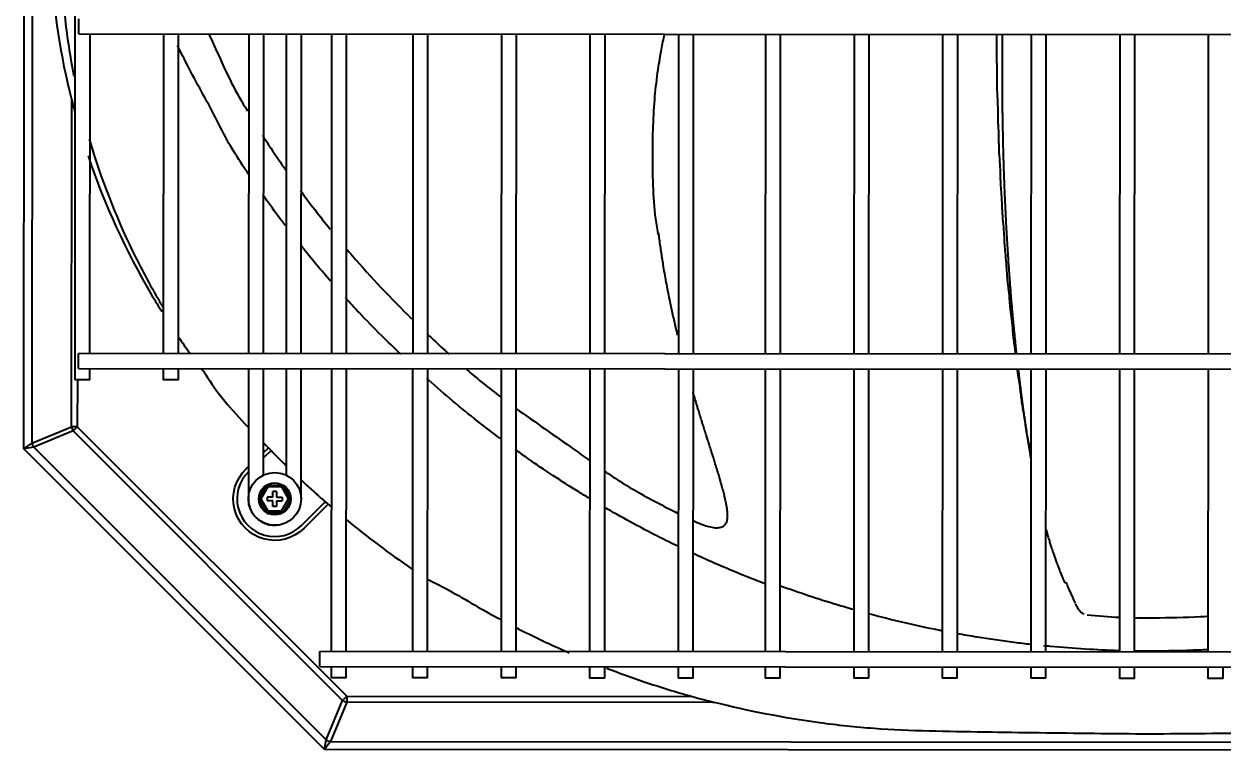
# Model space of a CAD drawing. Extents: x 58467 to 79089, y -33726 to -17391.
# Drawn here: x 72277.73 to 72309.54, y -21002.6 to -20983.28 of the extents above; entities that cross this region are included whole.
import ezdxf

# ---------------------------------------------------------------- set-up
doc = ezdxf.new("R2010")
doc.units = 0
doc.header["$LTSCALE"] = 100
doc.layers.add('+ENTE-ST-DOSEME USTU KONDDRENAJ', color=110, linetype='DOSEMEUSTUKONDENSDRENAJ_LINE', lineweight=40)
doc.linetypes.add('DOSEMEUSTUKONDENSDRENAJ_LINE', pattern='A,300,-40,["CD",Standard,S=15,R=0,X=-35,Y=-7.5],0', length=340)

# ---------------------------------------------------------------- blocks, each defined once
blk = doc.blocks.new('FUAYE KLİMA SANT')
at = {"color": 3}
for p, q in [((54065.067, -33695.631, 1.271), (54065.097, -33646.576, 1.271)), ((54065.309, -33646.664, 1.271), (54065.279, -33695.479, 1.271)), ((54066.441, -33648.408, 1.271), (54066.413, -33693.801, 1.271)), ((54066.519, -33684.423, 1.271), (54066.519, -33684.223, 1.271)), ((54066.519, -33684.622, 1.271), (54066.519, -33684.423, 1.271)), ((54066.519, -33684.622, 1.271), (54184.882, -33684.695, 1.271)), ((54066.814, -33693.101, 1.271), (54066.819, -33684.623, 1.271)), ((54068.769, -33684.624, 1.271), (54068.763, -33693.102, 1.271)), ((54069.163, -33693.103, 1.271), (54069.169, -33684.624, 1.271)), ((54071.028, -33684.625, 1.271), (54071.023, -33693.103, 1.271)), ((54071.422, -33693.104, 1.271), (54071.428, -33684.625, 1.271)), ((54072.027, -33684.626, 1.271), (54072.022, -33693.105, 1.271)), ((54072.422, -33693.105, 1.271), (54072.427, -33684.626, 1.271)), ((54073.227, -33684.626, 1.271), (54073.222, -33693.105, 1.271)), ((54073.622, -33693.105, 1.271), (54073.627, -33684.626, 1.271)), ((54075.384, -33684.627, 1.271), (54075.379, -33693.106, 1.271)), ((54075.779, -33693.106, 1.271), (54075.784, -33684.628, 1.271)), ((54077.733, -33684.629, 1.271), (54077.728, -33693.107, 1.271)), ((54078.128, -33693.108, 1.271), (54078.133, -33684.629, 1.271)), ((54080.083, -33684.63, 1.271), (54080.078, -33693.109, 1.271)), ((54080.478, -33693.109, 1.271), (54080.483, -33684.631, 1.271)), ((54082.433, -33684.632, 1.271), (54082.428, -33693.11, 1.271)), ((54082.827, -33693.111, 1.271), (54082.833, -33684.632, 1.271)), ((54084.739, -33684.633, 1.271), (54084.734, -33693.112, 1.271)), ((54085.134, -33693.112, 1.271), (54085.139, -33684.633, 1.271)), ((54087.089, -33684.635, 1.271), (54087.084, -33693.113, 1.271)), ((54087.484, -33693.113, 1.271), (54087.489, -33684.635, 1.271)), ((54089.439, -33684.636, 1.271), (54089.433, -33693.115, 1.271)), ((54089.833, -33693.115, 1.271), (54089.839, -33684.636, 1.271)), ((54091.788, -33684.637, 1.271), (54091.783, -33693.116, 1.271)), ((54092.183, -33693.116, 1.271), (54092.188, -33684.638, 1.271)), ((54094.138, -33684.639, 1.271), (54094.133, -33693.117, 1.271)), ((54094.533, -33693.118, 1.271), (54094.538, -33684.639, 1.271)), ((54096.487, -33684.64, 1.271), (54096.482, -33693.119, 1.271)), ((54066.327, -33695.046, 1.271), (54066.332, -33686.366, 1.271)), ((54075.779, -33692.618, 1.271), (54075.801, -33692.604, 1.271)), ((54066.513, -33693.301, 1.271), (54066.514, -33693.101, 1.271)), ((54184.876, -33693.173, 1.271), (54066.514, -33693.101, 1.271)), ((54066.513, -33693.501, 1.271), (54066.513, -33693.301, 1.271)), ((54066.513, -33693.501, 1.271), (54184.876, -33693.573, 1.271)), ((54066.813, -33693.801, 1.271), (54066.813, -33693.501, 1.271)), ((54068.763, -33693.502, 1.271), (54068.763, -33693.802, 1.271)), ((54069.163, -33693.803, 1.271), (54069.163, -33693.503, 1.271)), ((54071.022, -33693.503, 1.271), (54071.022, -33694.638, 1.271)), ((54071.422, -33694.638, 1.271), (54071.422, -33693.504, 1.271)), ((54072.022, -33693.504, 1.271), (54072.02, -33695.875, 1.271)), ((54072.42, -33695.876, 1.271), (54072.422, -33693.505, 1.271)), ((54073.222, -33693.505, 1.271), (54073.217, -33701.01, 1.271)), ((54073.617, -33701.01, 1.271), (54073.622, -33693.505, 1.271)), ((54075.378, -33693.506, 1.271), (54075.374, -33701.011, 1.271)), ((54075.774, -33701.011, 1.271), (54075.778, -33693.506, 1.271)), ((54077.728, -33693.507, 1.271), (54077.723, -33701.012, 1.271)), ((54078.123, -33701.013, 1.271), (54078.128, -33693.508, 1.271)), ((54080.078, -33693.509, 1.271), (54080.073, -33701.014, 1.271)), ((54080.473, -33701.014, 1.271), (54080.478, -33693.509, 1.271)), ((54082.427, -33693.51, 1.271), (54082.423, -33701.015, 1.271)), ((54082.823, -33701.016, 1.271), (54082.827, -33693.511, 1.271)), ((54084.734, -33693.512, 1.271), (54084.729, -33701.017, 1.271)), ((54085.129, -33701.017, 1.271), (54085.134, -33693.512, 1.271)), ((54087.084, -33693.513, 1.271), (54087.079, -33701.018, 1.271)), ((54087.479, -33701.018, 1.271), (54087.483, -33693.513, 1.271)), ((54089.433, -33693.515, 1.271), (54089.429, -33701.02, 1.271)), ((54089.829, -33701.02, 1.271), (54089.833, -33693.515, 1.271)), ((54091.783, -33693.516, 1.271), (54091.778, -33701.021, 1.271)), ((54092.178, -33701.021, 1.271), (54092.183, -33693.516, 1.271)), ((54094.132, -33693.517, 1.271), (54094.128, -33701.022, 1.271)), ((54094.528, -33701.023, 1.271), (54094.532, -33693.518, 1.271)), ((54096.482, -33693.519, 1.271), (54096.478, -33701.024, 1.271)), ((54066.813, -33693.801, 1.271), (54066.413, -33693.801, 1.271)), ((54066.483, -33693.801, 1.271), (54066.482, -33695.046, 1.271)), ((54069.163, -33693.803, 1.271), (54068.763, -33693.802, 1.271)), ((54071.022, -33694.638, 1.271), (54071.021, -33694.921, 1.271)), ((54071.421, -33694.921, 1.271), (54071.422, -33694.638, 1.271)), ((54065.279, -33695.479, 1.271), (54066.327, -33695.046, 1.271)), ((54066.482, -33695.046, 1.271), (54066.327, -33695.046, 1.271)), ((54066.482, -33695.046, 1.271), (54066.372, -33695.156, 1.271)), ((54066.482, -33695.046, 1.271), (54073.63, -33702.199, 1.271)), ((54071.021, -33694.921, 1.271), (54071.021, -33695.286, 1.271)), ((54071.021, -33694.921, 1.271), (54071.021, -33694.921, 1.271)), ((54071.421, -33695.287, 1.271), (54071.421, -33694.921, 1.271)), ((54066.372, -33695.156, 1.271), (54065.324, -33695.589, 1.271)), ((54073.52, -33702.309, 1.271), (54066.372, -33695.156, 1.271)), ((54071.021, -33695.286, 1.271), (54071.021, -33695.286, 1.271)), ((54071.021, -33695.286, 1.271), (54071.021, -33695.569, 1.271)), ((54071.421, -33695.569, 1.271), (54071.421, -33695.287, 1.271)), ((54065.067, -33695.631, 1.271), (54065.279, -33695.479, 1.271)), ((54065.324, -33695.589, 1.271), (54065.067, -33695.631, 1.271)), ((54073.043, -33703.614, 1.271), (54065.067, -33695.631, 1.271)), ((54065.324, -33695.589, 1.271), (54073.085, -33703.356, 1.271)), ((54071.021, -33695.569, 1.271), (54071.02, -33696.946, 1.271)), ((54071.421, -33696.33, 1.271), (54071.421, -33695.569, 1.271)), ((54071.421, -33695.731, 1.271), (54071.552, -33695.608, 1.271)), ((54071.621, -33695.679, 1.271), (54071.421, -33695.869, 1.271)), ((54072.021, -33695.57, 1.271), (54072.02, -33696.33, 1.271)), ((54072.42, -33696.946, 1.271), (54072.42, -33695.57, 1.271)), ((54070.964, -33696.163, 1.271), (54071.021, -33696.11, 1.271)), ((54071.295, -33696.962, 1.271), (54071.508, -33696.594, 1.271)), ((54071.536, -33696.644, 1.271), (54071.353, -33696.962, 1.271)), ((54071.508, -33696.594, 1.271), (54071.933, -33696.595, 1.271)), ((54071.536, -33696.644, 1.271), (54071.508, -33696.594, 1.271)), ((54071.904, -33696.644, 1.271), (54071.536, -33696.644, 1.271)), ((54071.933, -33696.595, 1.271), (54071.904, -33696.644, 1.271)), ((54072.087, -33696.963, 1.271), (54071.904, -33696.644, 1.271)), ((54071.933, -33696.595, 1.271), (54072.145, -33696.963, 1.271)), ((54071.507, -33697.33, 1.271), (54071.295, -33696.962, 1.271)), ((54071.353, -33696.962, 1.271), (54071.295, -33696.962, 1.271)), ((54071.353, -33696.962, 1.271), (54071.536, -33697.28, 1.271)), ((54071.52, -33696.912, 1.271), (54071.52, -33697.012, 1.271)), ((54071.67, -33696.912, 1.271), (54071.52, -33696.912, 1.271)), ((54071.67, -33697.012, 1.271), (54071.52, -33697.012, 1.271)), ((54071.77, -33696.762, 1.271), (54071.67, -33696.762, 1.271)), ((54071.67, -33696.912, 1.271), (54071.67, -33696.762, 1.271)), ((54071.67, -33697.162, 1.271), (54071.67, -33697.012, 1.271)), ((54071.77, -33696.762, 1.271), (54071.77, -33696.912, 1.271)), ((54071.77, -33696.912, 1.271), (54071.92, -33696.913, 1.271)), ((54071.77, -33697.012, 1.271), (54071.77, -33697.162, 1.271)), ((54071.77, -33697.012, 1.271), (54071.92, -33697.013, 1.271)), ((54071.903, -33697.281, 1.271), (54072.087, -33696.963, 1.271)), ((54071.92, -33696.913, 1.271), (54071.92, -33697.013, 1.271)), ((54072.145, -33696.963, 1.271), (54071.932, -33697.331, 1.271)), ((54072.145, -33696.963, 1.271), (54072.087, -33696.963, 1.271)), ((54071.536, -33697.28, 1.271), (54071.507, -33697.33, 1.271)), ((54071.932, -33697.331, 1.271), (54071.507, -33697.33, 1.271)), ((54071.536, -33697.28, 1.271), (54071.903, -33697.281, 1.271)), ((54071.77, -33697.162, 1.271), (54071.67, -33697.162, 1.271)), ((54071.932, -33697.331, 1.271), (54071.903, -33697.281, 1.271)), ((54072.426, -33697.67, 1.271), (54073.06, -33697.037, 1.271)), ((54073.135, -33697.103, 1.271), (54072.497, -33697.741, 1.271)), ((54091.774, -33697.373, 1.271), (54091.78, -33697.373, 1.271)), ((54091.774, -33697.373, 1.271), (54091.78, -33697.387, 1.271)), ((54178.373, -33701.074, 1.271), (54072.917, -33701.01, 1.271)), ((54072.917, -33701.21, 1.271), (54072.917, -33701.01, 1.271)), ((54072.917, -33701.41, 1.271), (54072.917, -33701.21, 1.271)), ((54072.917, -33701.41, 1.271), (54178.372, -33701.474, 1.271)), ((54073.217, -33701.41, 1.271), (54073.217, -33701.71, 1.271)), ((54073.617, -33701.71, 1.271), (54073.617, -33701.41, 1.271)), ((54075.374, -33701.411, 1.271), (54075.373, -33701.711, 1.271)), ((54075.773, -33701.711, 1.271), (54075.774, -33701.411, 1.271)), ((54077.723, -33701.412, 1.271), (54077.723, -33701.713, 1.271)), ((54078.123, -33701.713, 1.271), (54078.123, -33701.413, 1.271)), ((54080.073, -33701.414, 1.271), (54080.073, -33701.714, 1.271)), ((54080.473, -33701.714, 1.271), (54080.473, -33701.414, 1.271)), ((54082.422, -33701.415, 1.271), (54082.422, -33701.716, 1.271)), ((54082.822, -33701.716, 1.271), (54082.822, -33701.416, 1.271)), ((54084.729, -33701.417, 1.271), (54084.729, -33701.717, 1.271)), ((54085.129, -33701.717, 1.271), (54085.129, -33701.417, 1.271)), ((54087.079, -33701.418, 1.271), (54087.079, -33701.718, 1.271)), ((54087.478, -33701.719, 1.271), (54087.479, -33701.418, 1.271)), ((54089.428, -33701.42, 1.271), (54089.428, -33701.72, 1.271)), ((54089.828, -33701.72, 1.271), (54089.828, -33701.42, 1.271)), ((54091.778, -33701.421, 1.271), (54091.778, -33701.721, 1.271)), ((54092.178, -33701.721, 1.271), (54092.178, -33701.421, 1.271)), ((54094.128, -33701.422, 1.271), (54094.127, -33701.723, 1.271)), ((54094.527, -33701.723, 1.271), (54094.528, -33701.423, 1.271)), ((54096.477, -33701.424, 1.271), (54096.477, -33701.724, 1.271)), ((54096.877, -33701.724, 1.271), (54096.877, -33701.424, 1.271)), ((54073.617, -33701.71, 1.271), (54073.217, -33701.71, 1.271)), ((54075.773, -33701.711, 1.271), (54075.373, -33701.711, 1.271)), ((54078.123, -33701.713, 1.271), (54077.723, -33701.713, 1.271)), ((54080.473, -33701.714, 1.271), (54080.073, -33701.714, 1.271)), ((54082.822, -33701.716, 1.271), (54082.422, -33701.716, 1.271)), ((54085.129, -33701.717, 1.271), (54084.729, -33701.717, 1.271)), ((54087.478, -33701.719, 1.271), (54087.079, -33701.718, 1.271)), ((54089.828, -33701.72, 1.271), (54089.428, -33701.72, 1.271)), ((54092.178, -33701.721, 1.271), (54091.778, -33701.721, 1.271)), ((54094.527, -33701.723, 1.271), (54094.127, -33701.723, 1.271)), ((54096.877, -33701.724, 1.271), (54096.477, -33701.724, 1.271)), ((54073.085, -33703.356, 1.271), (54073.52, -33702.309, 1.271)), ((54073.63, -33702.354, 1.271), (54073.195, -33703.402, 1.271)), ((54073.63, -33702.199, 1.271), (54073.52, -33702.309, 1.271)), ((54073.63, -33702.199, 1.271), (54082.793, -33702.204, 1.271)), ((54073.63, -33702.199, 1.271), (54073.63, -33702.354, 1.271)), ((54083.377, -33702.36, 1.271), (54073.63, -33702.354, 1.271)), ((54073.043, -33703.614, 1.271), (54073.085, -33703.356, 1.271)), ((54073.195, -33703.402, 1.271), (54073.043, -33703.614, 1.271)), ((54178.201, -33703.678, 1.271), (54073.043, -33703.614, 1.271)), ((54073.195, -33703.402, 1.271), (54178.049, -33703.466, 1.271))]:
    blk.add_line(p, q, dxfattribs=at)
for radius in [0.7, 0.425, 0.425]:
    blk.add_circle((54071.72, -33696.962, 1.271), radius, dxfattribs=at)
at = {"color": 3, "extrusion": (0, 0, -1)}
blk.add_arc((-54071.72, -33696.962, -1.271), 1.1, 225.0349, 46.5855, dxfattribs=at)
at = {"color": 3}
blk.add_arc((54071.72, -33696.962, 1.271), 1, 133.4145, 314.9651, dxfattribs=at)
for centre, major_axis in [((54066.482, -33695.046, 1.271), (-0.084, 0.203)), ((54065.434, -33695.479, 1.271), (-0.084, 0.203)), ((54073.63, -33702.199, 1.271), (-0.203, 0.084)), ((54073.195, -33703.246, 1.271), (-0.203, 0.084))]:
    blk.add_ellipse(centre, major_axis=major_axis, ratio=0.678598, start_param=1.296782, end_param=1.844811, dxfattribs=at)
for points, knots in [([(54066.332, -33686.366, 1.271), (54066.045, -33685.213, 1.271), (54065.867, -33684.041, 1.271), (54065.758, -33682.256, 1.271), (54065.732, -33681.659, 1.271), (54065.678, -33680.466, 1.271), (54065.653, -33679.869, 1.271), (54065.546, -33676.882, 1.271), (54065.504, -33674.484, 1.271), (54065.505, -33672.088, 1.271)], [0, 0, 0, 0, 0.25, 0.25, 0.375, 0.375, 0.5, 0.5, 1, 1, 1, 1]), ([(54065.824, -33672.208, 1.271), (54065.823, -33674.281, 1.271), (54065.849, -33676.353, 1.271), (54065.927, -33679.461, 1.271), (54065.959, -33680.498, 1.271), (54066.018, -33682.051, 1.271), (54066.034, -33682.569, 1.271), (54066.089, -33683.601, 1.271), (54066.136, -33684.114, 1.271), (54066.255, -33684.998, 1.271), (54066.317, -33685.37, 1.271), (54066.389, -33685.74, 1.271)], [0, 0, 0, 0, 0.45798, 0.45798, 0.686971, 0.686971, 0.801466, 0.801466, 0.915961, 0.915961, 1, 1, 1, 1]), ([(54071.021, -33688.341, 1.271), (54070.972, -33688.269, 1.271), (54070.775, -33687.972, 1.271), (54070.439, -33687.447, 1.271), (54070.117, -33686.761, 1.271), (54069.726, -33686.069, 1.271), (54069.403, -33685.457, 1.271), (54069.212, -33685.075, 1.271), (54069.14, -33684.928, 1.271)], [0, 0, 0, 0, 0.066649, 0.271122, 0.474015, 0.675325, 0.87505, 1, 1, 1, 1]), ([(54069.968, -33684.629, 1.271), (54070.183, -33685.063, 1.271), (54070.452, -33685.746, 1.271), (54070.847, -33686.424, 1.271), (54070.996, -33686.671, 1.271)], [0, 0, 0, 0, 0.633004, 1, 1, 1, 1]), ([(54081.897, -33689.949, 1.271), (54081.892, -33689.919, 1.271), (54081.774, -33689.306, 1.271), (54081.738, -33688.136, 1.271), (54081.758, -33686.523, 1.271), (54081.909, -33685.372, 1.271), (54082.033, -33684.764, 1.271), (54082.063, -33684.629, 1.271)], [0, 0, 0, 0, 0.017033, 0.353101, 0.655124, 0.923021, 1, 1, 1, 1]), ([(54090.864, -33684.646, 1.271), (54090.866, -33684.703, 1.271), (54090.87, -33684.861, 1.271), (54090.868, -33685.027, 1.271), (54090.866, -33685.189, 1.271), (54090.866, -33685.272, 1.271), (54090.875, -33685.425, 1.271), (54090.883, -33685.603, 1.271), (54090.879, -33685.82, 1.271), (54090.878, -33686.073, 1.271), (54090.892, -33686.36, 1.271), (54090.901, -33686.589, 1.271), (54090.901, -33686.77, 1.271), (54090.9, -33686.893, 1.271), (54090.906, -33687.013, 1.271), (54090.919, -33687.181, 1.271), (54090.924, -33687.374, 1.271), (54090.926, -33687.595, 1.271), (54090.935, -33687.834, 1.271), (54090.955, -33688.087, 1.271), (54090.966, -33688.302, 1.271), (54090.969, -33688.474, 1.271), (54090.972, -33688.632, 1.271), (54090.994, -33688.838, 1.271), (54091.004, -33689.06, 1.271), (54091.011, -33689.275, 1.271), (54091.027, -33689.507, 1.271), (54091.051, -33689.752, 1.271), (54091.066, -33689.965, 1.271), (54091.073, -33690.139, 1.271), (54091.081, -33690.302, 1.271), (54091.109, -33690.513, 1.271), (54091.124, -33690.745, 1.271), (54091.137, -33690.963, 1.271), (54091.159, -33691.193, 1.271), (54091.189, -33691.432, 1.271), (54091.208, -33691.645, 1.271), (54091.22, -33691.825, 1.271), (54091.236, -33691.996, 1.271), (54091.271, -33692.213, 1.271), (54091.29, -33692.468, 1.271), (54091.313, -33692.696, 1.271), (54091.34, -33692.903, 1.271), (54091.359, -33693.035, 1.271), (54091.37, -33693.118, 1.271)], [0, 0, 0, 0, 0.020993, 0.060732, 0.0678, 0.074162, 0.086897, 0.117658, 0.135798, 0.155524, 0.197696, 0.23796, 0.254024, 0.266902, 0.278583, 0.291499, 0.323077, 0.341369, 0.36095, 0.402348, 0.440072, 0.454754, 0.466698, 0.490617, 0.521317, 0.539051, 0.558332, 0.59936, 0.637234, 0.652147, 0.664401, 0.689266, 0.720818, 0.739028, 0.758563, 0.799999, 0.837338, 0.851752, 0.864099, 0.891017, 0.924896, 0.944238, 0.965101, 1, 1, 1, 1]), ([(54091.02, -33684.639, 1.271), (54091.02, -33684.678, 1.271), (54091.019, -33684.749, 1.271), (54091.018, -33684.868, 1.271), (54091.017, -33684.998, 1.271), (54091.016, -33685.144, 1.271), (54091.016, -33685.29, 1.271), (54091.016, -33685.437, 1.271), (54091.016, -33685.585, 1.271), (54091.016, -33685.718, 1.271), (54091.016, -33685.869, 1.271), (54091.016, -33686.005, 1.271), (54091.017, -33686.173, 1.271), (54091.018, -33686.306, 1.271), (54091.02, -33686.47, 1.271), (54091.021, -33686.601, 1.271), (54091.023, -33686.766, 1.271), (54091.025, -33686.897, 1.271), (54091.028, -33687.062, 1.271), (54091.031, -33687.194, 1.271), (54091.034, -33687.361, 1.271), (54091.037, -33687.496, 1.271), (54091.041, -33687.666, 1.271), (54091.045, -33687.817, 1.271), (54091.05, -33687.983, 1.271), (54091.054, -33688.13, 1.271), (54091.059, -33688.278, 1.271), (54091.065, -33688.441, 1.271), (54091.07, -33688.589, 1.271), (54091.077, -33688.752, 1.271), (54091.083, -33688.901, 1.271), (54091.09, -33689.067, 1.271), (54091.097, -33689.218, 1.271), (54091.104, -33689.368, 1.271), (54091.112, -33689.534, 1.271), (54091.12, -33689.68, 1.271), (54091.129, -33689.842, 1.271), (54091.137, -33689.987, 1.271), (54091.147, -33690.148, 1.271), (54091.157, -33690.309, 1.271), (54091.166, -33690.455, 1.271), (54091.177, -33690.616, 1.271), (54091.187, -33690.764, 1.271), (54091.199, -33690.928, 1.271), (54091.209, -33691.074, 1.271), (54091.22, -33691.219, 1.271), (54091.233, -33691.378, 1.271), (54091.245, -33691.536, 1.271), (54091.258, -33691.693, 1.271), (54091.272, -33691.851, 1.271), (54091.284, -33691.992, 1.271), (54091.299, -33692.149, 1.271), (54091.312, -33692.291, 1.271), (54091.327, -33692.449, 1.271), (54091.341, -33692.592, 1.271), (54091.355, -33692.735, 1.271), (54091.371, -33692.89, 1.271), (54091.385, -33693.017, 1.271), (54091.393, -33693.097, 1.271), (54091.395, -33693.116, 1.271)], [0, 0, 0, 0, 0.013718, 0.025238, 0.042517, 0.059796, 0.077075, 0.094355, 0.111634, 0.128913, 0.140433, 0.163472, 0.174991, 0.19803, 0.20955, 0.232588, 0.244108, 0.267147, 0.278666, 0.301705, 0.313225, 0.336264, 0.347783, 0.370822, 0.388101, 0.405381, 0.42266, 0.439939, 0.462978, 0.474498, 0.497537, 0.514816, 0.532095, 0.549374, 0.566653, 0.589692, 0.601212, 0.624251, 0.64153, 0.658809, 0.681848, 0.693368, 0.716407, 0.733686, 0.750965, 0.768244, 0.785524, 0.808563, 0.825842, 0.843121, 0.86616, 0.877679, 0.900718, 0.917998, 0.935277, 0.952556, 0.969835, 0.992874, 1, 1, 1, 1]), ([(54066.797, -33687.413, 1.271), (54066.819, -33687.488, 1.271), (54066.842, -33687.564, 1.271), (54067.169, -33688.631, 1.271), (54067.562, -33689.614, 1.271), (54068.254, -33691.001, 1.271), (54068.5, -33691.447, 1.271), (54068.763, -33691.883, 1.271)], [0, 0, 0, 0, 0.048488, 0.048488, 0.686498, 0.686498, 1, 1, 1, 1]), ([(54066.767, -33687.86, 1.271), (54067.201, -33689.153, 1.271), (54067.766, -33690.386, 1.271), (54068.547, -33691.707, 1.271), (54068.636, -33691.854, 1.271), (54068.728, -33691.999, 1.271)], [0, 0, 0, 0, 0.888615, 0.888615, 1, 1, 1, 1]), ([(54071.998, -33689.706, 1.271), (54071.936, -33689.624, 1.271), (54071.734, -33689.356, 1.271), (54071.537, -33689.084, 1.271), (54071.402, -33688.894, 1.271)], [0, 0, 0, 0, 0.307262, 1, 1, 1, 1]), ([(54082.409, -33692.614, 1.271), (54082.408, -33692.608, 1.271), (54082.392, -33692.545, 1.271), (54082.363, -33692.423, 1.271), (54082.323, -33692.25, 1.271), (54082.284, -33692.077, 1.271), (54082.246, -33691.904, 1.271), (54082.206, -33691.712, 1.271), (54082.171, -33691.539, 1.271), (54082.133, -33691.345, 1.271), (54082.104, -33691.19, 1.271), (54082.069, -33690.995, 1.271), (54082.038, -33690.82, 1.271), (54082.006, -33690.622, 1.271), (54081.979, -33690.443, 1.271), (54081.952, -33690.261, 1.271), (54081.927, -33690.079, 1.271), (54081.911, -33689.957, 1.271), (54081.904, -33689.897, 1.271)], [0, 0, 0, 0, 0.006903, 0.071665, 0.136426, 0.201188, 0.265949, 0.330711, 0.417059, 0.460233, 0.546582, 0.589756, 0.676105, 0.740866, 0.805628, 0.870389, 0.935151, 1, 1, 1, 1]), ([(54073.201, -33691.183, 1.271), (54073.079, -33691.043, 1.271), (54072.812, -33690.73, 1.271), (54072.552, -33690.412, 1.271), (54072.411, -33690.236, 1.271)], [0, 0, 0, 0, 0.451779, 1, 1, 1, 1]), ([(54073.612, -33690.313, 1.271), (54073.668, -33690.38, 1.271), (54074.216, -33691.018, 1.271), (54074.8, -33691.639, 1.271), (54075.351, -33692.181, 1.271)], [0, 0, 0, 0, 0.103466, 1, 1, 1, 1]), ([(54074.548, -33692.628, 1.271), (54074.349, -33692.425, 1.271), (54074.027, -33692.097, 1.271), (54073.715, -33691.759, 1.271), (54073.597, -33691.629, 1.271)], [0, 0, 0, 0, 0.616544, 1, 1, 1, 1]), ([(54075.793, -33692.608, 1.271), (54075.838, -33692.652, 1.271), (54076.021, -33692.824, 1.271), (54076.207, -33692.995, 1.271), (54076.348, -33693.121, 1.271)], [0, 0, 0, 0, 0.252005, 1, 1, 1, 1]), ([(54069.784, -33693.517, 1.271), (54069.819, -33693.562, 1.271), (54069.853, -33693.606, 1.271), (54070.178, -33694.136, 1.271), (54070.58, -33694.603, 1.271), (54071.005, -33695.051, 1.271)], [0, 0, 0, 0, 0.083758, 0.083758, 1, 1, 1, 1]), ([(54091.414, -33693.515, 1.271), (54091.417, -33693.534, 1.271), (54091.437, -33693.694, 1.271), (54091.477, -33693.897, 1.271), (54091.504, -33694.16, 1.271), (54091.536, -33694.41, 1.271), (54091.583, -33694.674, 1.271), (54091.618, -33694.897, 1.271), (54091.643, -33695.082, 1.271), (54091.669, -33695.25, 1.271), (54091.717, -33695.452, 1.271), (54091.751, -33695.664, 1.271), (54091.773, -33695.811, 1.271), (54091.781, -33695.862, 1.271), (54091.781, -33695.865, 1.271)], [0, 0, 0, 0, 0.022704, 0.188294, 0.255944, 0.328946, 0.48653, 0.631631, 0.688105, 0.734898, 0.828723, 0.938324, 0.99671, 1, 1, 1, 1]), ([(54091.44, -33693.516, 1.271), (54091.444, -33693.546, 1.271), (54091.454, -33693.637, 1.271), (54091.469, -33693.757, 1.271), (54091.487, -33693.909, 1.271), (54091.504, -33694.046, 1.271), (54091.524, -33694.198, 1.271), (54091.542, -33694.335, 1.271), (54091.56, -33694.47, 1.271), (54091.58, -33694.618, 1.271), (54091.599, -33694.749, 1.271), (54091.62, -33694.895, 1.271), (54091.637, -33695.011, 1.271), (54091.658, -33695.156, 1.271), (54091.678, -33695.285, 1.271), (54091.701, -33695.429, 1.271), (54091.721, -33695.558, 1.271), (54091.743, -33695.687, 1.271), (54091.763, -33695.807, 1.271), (54091.776, -33695.883, 1.271), (54091.782, -33695.916, 1.271)], [0, 0, 0, 0, 0.03653, 0.110211, 0.147051, 0.220732, 0.275993, 0.331254, 0.386515, 0.441776, 0.515457, 0.552298, 0.625979, 0.66282, 0.736501, 0.791762, 0.847023, 0.902283, 0.957544, 1, 1, 1, 1]), ([(54077.706, -33695.361, 1.271), (54077.503, -33695.21, 1.271), (54076.854, -33694.712, 1.271), (54076.208, -33694.175, 1.271), (54075.772, -33693.783, 1.271), (54075.756, -33693.768, 1.271)], [0, 0, 0, 0, 0.302202, 0.97371, 1, 1, 1, 1]), ([(54083.712, -33697.568, 1.271), (54083.717, -33697.554, 1.271), (54083.723, -33697.528, 1.271), (54083.728, -33697.498, 1.271), (54083.733, -33697.452, 1.271), (54083.734, -33697.416, 1.271), (54083.733, -33697.372, 1.271), (54083.73, -33697.321, 1.271), (54083.726, -33697.275, 1.271), (54083.718, -33697.215, 1.271), (54083.71, -33697.164, 1.271), (54083.699, -33697.1, 1.271), (54083.687, -33697.04, 1.271), (54083.671, -33696.963, 1.271), (54083.653, -33696.885, 1.271), (54083.632, -33696.804, 1.271), (54083.613, -33696.731, 1.271), (54083.593, -33696.657, 1.271), (54083.569, -33696.569, 1.271), (54083.543, -33696.478, 1.271), (54083.512, -33696.372, 1.271), (54083.483, -33696.277, 1.271), (54083.453, -33696.179, 1.271), (54083.423, -33696.08, 1.271), (54083.387, -33695.965, 1.271), (54083.35, -33695.847, 1.271), (54083.317, -33695.743, 1.271), (54083.283, -33695.636, 1.271), (54083.244, -33695.514, 1.271), (54083.204, -33695.387, 1.271), (54083.165, -33695.264, 1.271), (54083.125, -33695.136, 1.271), (54083.084, -33695.006, 1.271), (54083.043, -33694.874, 1.271), (54083.001, -33694.74, 1.271), (54082.96, -33694.603, 1.271), (54082.918, -33694.465, 1.271), (54082.876, -33694.327, 1.271), (54082.841, -33694.209, 1.271), (54082.822, -33694.143, 1.271), (54082.817, -33694.129, 1.271)], [0, 0, 0, 0, 0.033229, 0.055763, 0.078298, 0.100832, 0.123366, 0.145901, 0.168435, 0.19097, 0.213504, 0.236039, 0.258573, 0.281107, 0.314909, 0.337443, 0.359978, 0.382512, 0.405047, 0.438848, 0.461383, 0.495184, 0.517719, 0.540253, 0.574055, 0.607857, 0.630391, 0.652925, 0.686727, 0.720529, 0.743063, 0.776865, 0.810667, 0.833201, 0.867003, 0.900804, 0.923339, 0.95714, 0.990942, 1, 1, 1, 1]), ([(54078.12, -33694.562, 1.271), (54078.626, -33694.928, 1.271), (54079.286, -33695.371, 1.271), (54079.937, -33695.848, 1.271), (54080.073, -33695.946, 1.271)], [0, 0, 0, 0, 0.792341, 1, 1, 1, 1]), ([(54080.058, -33696.943, 1.271), (54079.966, -33696.888, 1.271), (54079.414, -33696.551, 1.271), (54078.763, -33696.122, 1.271), (54078.215, -33695.733, 1.271), (54078.108, -33695.656, 1.271)], [0, 0, 0, 0, 0.137607, 0.830509, 1, 1, 1, 1]), ([(54071.721, -33695.78, 1.271), (54071.775, -33695.835, 1.271), (54071.873, -33695.933, 1.271), (54071.972, -33696.031, 1.271), (54072.017, -33696.074, 1.271)], [0, 0, 0, 0, 0.553412, 1, 1, 1, 1]), ([(54071.721, -33695.78, 1.271), (54071.775, -33695.835, 1.271), (54071.873, -33695.933, 1.271), (54071.972, -33696.031, 1.271), (54072.017, -33696.074, 1.271)], [0, 0, 0, 0, 0.55329, 1, 1, 1, 1]), ([(54080.474, -33696.23, 1.271), (54080.504, -33696.251, 1.271), (54080.858, -33696.492, 1.271), (54081.406, -33696.819, 1.271), (54082.037, -33697.151, 1.271), (54082.322, -33697.296, 1.271), (54082.422, -33697.346, 1.271)], [0, 0, 0, 0, 0.048306, 0.574929, 0.852045, 1, 1, 1, 1]), ([(54072.419, -33696.459, 1.271), (54072.515, -33696.549, 1.271), (54072.732, -33696.748, 1.271), (54072.952, -33696.944, 1.271), (54073.075, -33697.051, 1.271)], [0, 0, 0, 0, 0.44696, 1, 1, 1, 1]), ([(54072.419, -33696.459, 1.271), (54072.515, -33696.549, 1.271), (54072.727, -33696.744, 1.271), (54072.942, -33696.935, 1.271), (54073.06, -33697.037, 1.271)], [0, 0, 0, 0, 0.457218, 1, 1, 1, 1]), ([(54071.02, -33696.962, 1.271), (54071.02, -33697.023, 1.271), (54071.035, -33697.136, 1.271), (54071.111, -33697.331, 1.271), (54071.253, -33697.503, 1.271), (54071.441, -33697.613, 1.271), (54071.624, -33697.664, 1.271), (54071.784, -33697.664, 1.271), (54071.884, -33697.636, 1.271), (54071.921, -33697.62, 1.271)], [0, 0, 0, 0, 0.137261, 0.262101, 0.473405, 0.635419, 0.754104, 0.906211, 1, 1, 1, 1]), ([(54082.41, -33698.218, 1.271), (54081.986, -33698.013, 1.271), (54081.33, -33697.676, 1.271), (54080.689, -33697.314, 1.271), (54080.459, -33697.181, 1.271)], [0, 0, 0, 0, 0.640117, 1, 1, 1, 1]), ([(54082.823, -33697.539, 1.271), (54082.891, -33697.571, 1.271), (54083.065, -33697.647, 1.271), (54083.295, -33697.722, 1.271), (54083.497, -33697.731, 1.271), (54083.589, -33697.707, 1.271), (54083.646, -33697.671, 1.271), (54083.69, -33697.626, 1.271), (54083.708, -33697.586, 1.271), (54083.716, -33697.556, 1.271)], [0, 0, 0, 0, 0.219395, 0.55496, 0.6933, 0.812497, 0.863417, 0.908725, 1, 1, 1, 1]), ([(54092.18, -33697.769, 1.271), (54092.19, -33697.802, 1.271), (54092.209, -33697.873, 1.271), (54092.236, -33697.967, 1.271), (54092.265, -33698.063, 1.271), (54092.295, -33698.161, 1.271), (54092.326, -33698.257, 1.271), (54092.353, -33698.34, 1.271), (54092.381, -33698.423, 1.271), (54092.413, -33698.516, 1.271), (54092.446, -33698.607, 1.271), (54092.476, -33698.686, 1.271), (54092.505, -33698.764, 1.271), (54092.535, -33698.841, 1.271), (54092.569, -33698.927, 1.271), (54092.599, -33699.002, 1.271), (54092.629, -33699.074, 1.271), (54092.654, -33699.135, 1.271), (54092.68, -33699.195, 1.271), (54092.708, -33699.169, 1.271), (54092.737, -33699.236, 1.271), (54092.765, -33699.301, 1.271), (54092.787, -33699.353, 1.271), (54092.811, -33699.408, 1.271), (54092.831, -33699.454, 1.271), (54092.855, -33699.507, 1.271), (54092.873, -33699.549, 1.271), (54092.893, -33699.596, 1.271), (54092.911, -33699.637, 1.271), (54092.927, -33699.672, 1.271), (54092.943, -33699.71, 1.271), (54092.95, -33699.725, 1.271), (54092.952, -33699.73, 1.271)], [0, 0, 0, 0, 0.039009, 0.083366, 0.112937, 0.157294, 0.201651, 0.231222, 0.260794, 0.305151, 0.349508, 0.379079, 0.40865, 0.453007, 0.482579, 0.526936, 0.556507, 0.586078, 0.61565, 0.645221, 0.689578, 0.71915, 0.748721, 0.778292, 0.807864, 0.837435, 0.867006, 0.896578, 0.926149, 0.95572, 0.985292, 1, 1, 1, 1]), ([(54084.72, -33699.213, 1.271), (54084.448, -33699.11, 1.271), (54083.806, -33698.854, 1.271), (54083.173, -33698.576, 1.271), (54082.81, -33698.408, 1.271)], [0, 0, 0, 0, 0.42049, 1, 1, 1, 1]), ([(54075.757, -33699.09, 1.271), (54076.198, -33699.286, 1.271), (54076.647, -33699.562, 1.271), (54077.302, -33699.937, 1.271), (54077.503, -33700.048, 1.271), (54077.705, -33700.157, 1.271)], [0, 0, 0, 0, 0.696314, 0.696314, 1, 1, 1, 1]), ([(54087.074, -33699.899, 1.271), (54086.928, -33699.858, 1.271), (54086.271, -33699.665, 1.271), (54085.62, -33699.449, 1.271), (54085.118, -33699.267, 1.271)], [0, 0, 0, 0, 0.22069, 1, 1, 1, 1]), ([(54092.961, -33699.75, 1.271), (54092.978, -33699.782, 1.271), (54093.014, -33699.846, 1.271), (54093.054, -33699.92, 1.271), (54093.11, -33699.97, 1.271), (54093.161, -33700.003, 1.271), (54093.189, -33700.017, 1.271)], [0, 0, 0, 0, 0.181976, 0.413188, 0.708779, 1, 1, 1, 1]), ([(54089.428, -33700.464, 1.271), (54089.395, -33700.458, 1.271), (54088.738, -33700.328, 1.271), (54088.086, -33700.175, 1.271), (54087.471, -33700.01, 1.271)], [0, 0, 0, 0, 0.049766, 1, 1, 1, 1]), ([(54094.53, -33700.112, 1.271), (54094.7, -33700.115, 1.271), (54095.287, -33700.116, 1.271), (54095.936, -33700.101, 1.271), (54096.413, -33700.077, 1.271), (54096.479, -33700.074, 1.271)], [0, 0, 0, 0, 0.25942, 0.898801, 1, 1, 1, 1]), ([(54091.777, -33700.824, 1.271), (54091.631, -33700.808, 1.271), (54091.155, -33700.751, 1.271), (54090.504, -33700.657, 1.271), (54090, -33700.571, 1.271), (54089.825, -33700.539, 1.271)], [0, 0, 0, 0, 0.222526, 0.729479, 1, 1, 1, 1]), ([(54094.127, -33700.989, 1.271), (54094.12, -33700.989, 1.271), (54093.818, -33700.981, 1.271), (54093.207, -33700.952, 1.271), (54092.546, -33700.901, 1.271), (54092.181, -33700.866, 1.271), (54092.123, -33700.861, 1.271)], [0, 0, 0, 0, 0.009862, 0.452008, 0.912782, 1, 1, 1, 1]), ([(54096.479, -33700.963, 1.271), (54096.401, -33700.967, 1.271), (54095.894, -33700.99, 1.271), (54095.386, -33700.997, 1.271), (54094.957, -33701.002, 1.271)], [0, 0, 0, 0, 0.15493, 1, 1, 1, 1]), ([(54094.926, -33703.203, 1.271), (54093.951, -33703.196, 1.271), (54092.977, -33703.186, 1.271), (54091.027, -33703.16, 1.271), (54090.052, -33703.146, 1.271), (54088.59, -33703.113, 1.271), (54088.102, -33703.093, 1.271), (54087.134, -33703.019, 1.271), (54086.654, -33702.968, 1.271), (54085.228, -33702.775, 1.271), (54084.294, -33702.593, 1.271), (54083.377, -33702.36, 1.271)], [0, 0, 0, 0, 0.25, 0.25, 0.5, 0.5, 0.625, 0.625, 0.75, 0.75, 1, 1, 1, 1]), ([(54106.726, -33702.31, 1.271), (54105.77, -33702.562, 1.271), (54104.805, -33702.756, 1.271), (54103.344, -33702.961, 1.271), (54102.855, -33703.015, 1.271), (54101.872, -33703.094, 1.271), (54101.379, -33703.117, 1.271), (54100.388, -33703.141, 1.271), (54099.891, -33703.147, 1.271), (54098.899, -33703.163, 1.271), (54098.403, -33703.17, 1.271), (54096.913, -33703.188, 1.271), (54095.92, -33703.197, 1.271), (54094.926, -33703.203, 1.271)], [0, 0, 0, 0, 0.25, 0.25, 0.375, 0.375, 0.5, 0.5, 0.625, 0.625, 0.75, 0.75, 1, 1, 1, 1])]:
    blk.add_open_spline(points, degree=3, knots=knots, dxfattribs=at)
for points in [[(54066.332, -33686.366, 1.271), (54066.359, -33686.475, 1.271), (54066.387, -33686.585, 1.271), (54066.417, -33686.695, 1.271)], [(54071.392, -33687.309, 1.271), (54071.595, -33687.626, 1.271), (54071.806, -33687.941, 1.271), (54072.025, -33688.253, 1.271)], [(54072.399, -33688.777, 1.271), (54072.654, -33689.124, 1.271), (54072.918, -33689.468, 1.271), (54073.193, -33689.807, 1.271)], [(54069.159, -33692.657, 1.271), (54069.265, -33692.811, 1.271), (54069.374, -33692.964, 1.271), (54069.484, -33693.116, 1.271)], [(54075.062, -33693.122, 1.271), (54074.89, -33692.958, 1.271), (54074.719, -33692.793, 1.271), (54074.548, -33692.628, 1.271)], [(54076.811, -33693.528, 1.271), (54077.102, -33693.778, 1.271), (54077.401, -33694.022, 1.271), (54077.709, -33694.256, 1.271)], [(54071.418, -33695.472, 1.271), (54071.44, -33695.494, 1.271), (54071.462, -33695.516, 1.271), (54071.484, -33695.538, 1.271)], [(54071.484, -33695.538, 1.271), (54071.507, -33695.561, 1.271), (54071.529, -33695.584, 1.271), (54071.552, -33695.608, 1.271)], [(54071.552, -33695.608, 1.271), (54071.575, -33695.631, 1.271), (54071.598, -33695.655, 1.271), (54071.621, -33695.679, 1.271)], [(54071.607, -33695.665, 1.271), (54071.623, -33695.681, 1.271), (54071.64, -33695.698, 1.271), (54071.656, -33695.714, 1.271)], [(54071.621, -33695.679, 1.271), (54071.654, -33695.713, 1.271), (54071.687, -33695.746, 1.271), (54071.721, -33695.78, 1.271)], [(54073.06, -33697.037, 1.271), (54073.085, -33697.059, 1.271), (54073.11, -33697.081, 1.271), (54073.135, -33697.103, 1.271)], [(54073.135, -33697.104, 1.271), (54073.163, -33697.128, 1.271), (54073.191, -33697.152, 1.271), (54073.219, -33697.176, 1.271)], [(54073.618, -33697.511, 1.271), (54074.176, -33697.971, 1.271), (54074.754, -33698.406, 1.271), (54075.35, -33698.815, 1.271)], [(54093.275, -33700.039, 1.271), (54093.561, -33700.068, 1.271), (54093.846, -33700.089, 1.271), (54094.129, -33700.101, 1.271)], [(54078.108, -33700.369, 1.271), (54078.576, -33700.609, 1.271), (54079.051, -33700.834, 1.271), (54079.533, -33701.044, 1.271)], [(54094.957, -33701.002, 1.271), (54094.814, -33701.001, 1.271), (54094.671, -33700.999, 1.271), (54094.527, -33700.997, 1.271)], [(54080.523, -33701.451, 1.271), (54080.854, -33701.578, 1.271), (54081.187, -33701.699, 1.271), (54081.523, -33701.813, 1.271)], [(54081.523, -33701.813, 1.271), (54081.943, -33701.955, 1.271), (54082.366, -33702.085, 1.271), (54082.793, -33702.204, 1.271)], [(54082.793, -33702.204, 1.271), (54082.989, -33702.259, 1.271), (54083.185, -33702.312, 1.271), (54083.377, -33702.36, 1.271)]]:
    blk.add_open_spline(points, degree=3, dxfattribs=at)

msp = doc.modelspace()

# ---------------------------------------------------------------- block references
at = {"layer": '+ENTE-ST-DOSEME USTU KONDDRENAJ', "color": 3, "linetype": 'Continuous'}
msp.add_blockref('FUAYE KLİMA SANT', (18212.664, 12701.082), dxfattribs=at)

doc.saveas('drawing.dxf')
